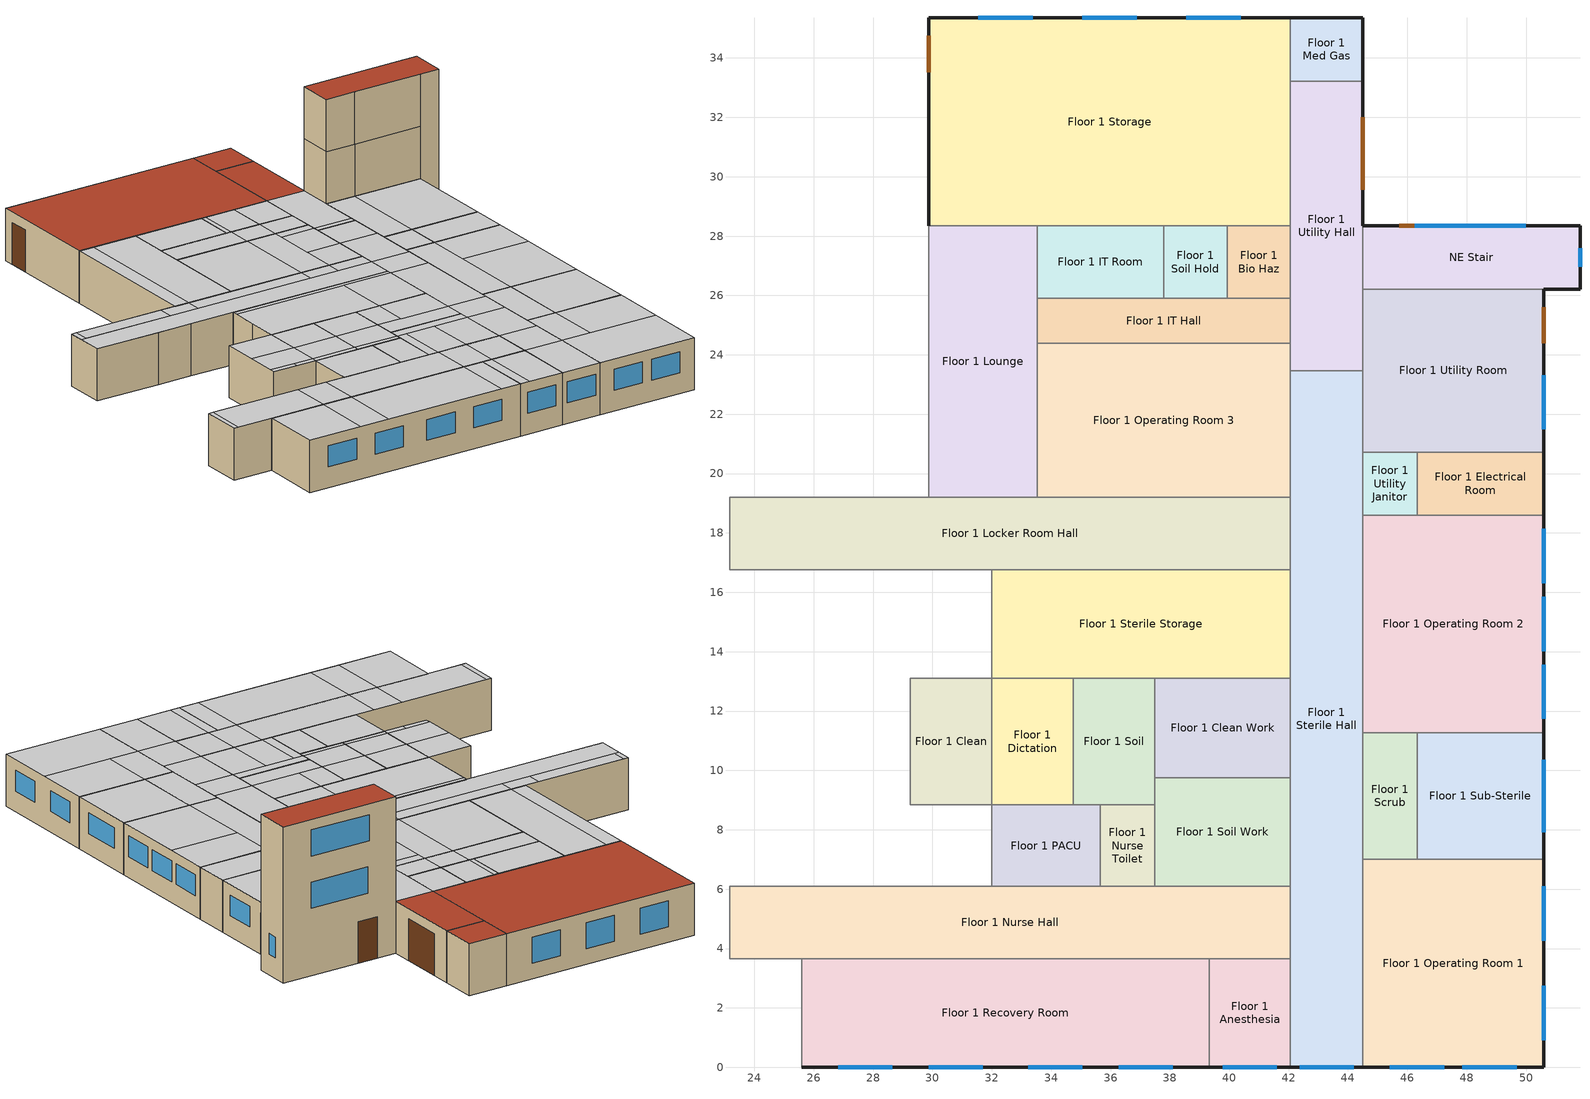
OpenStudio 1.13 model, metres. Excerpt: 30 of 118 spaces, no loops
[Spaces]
Floor 1 Clean
 floor ground: 32,13.11 32,8.84 29.26,8.84 29.26,13.11 z0
 wall to Floor 1 Nurse Station: 29.26,8.84 32,8.84 z0:3.05
 wall to Floor 1 Humid: 32,13.11 29.26,13.11 z0:3.05
 wall to Floor 1 Nourishment: 29.26,13.11 29.26,8.84 z0:3.05
 wall to Floor 1 Dictation: 32,8.84 32,13.11 z0:3.05
 ceiling to Floor 2 Exam Hall 2: 30.78,8.84 30.78,9.14 29.26,9.14 29.26,8.84 z3.05
 ceiling to Floor 2 Exam 3: 32,8.84 32,9.14 30.78,9.14 30.78,8.84 z3.05
 ceiling to Floor 2 Reception Hall: 32,9.14 32,10.97 29.26,10.97 29.26,9.14 z3.05
 ceiling to Floor 2 X-Ray: 32,10.97 32,13.11 29.26,13.11 29.26,10.97 z3.05
Floor 1 IT Hall
 floor ground: 42.06,25.91 42.06,24.38 33.53,24.38 33.53,25.91 z0
 wall to Floor 1 Utility Hall: 42.06,24.38 42.06,25.91 z0:3.05
 wall to Floor 1 IT Room: 37.8,25.91 33.53,25.91 z0:3.05
 wall to Floor 1 Operating Room 3: 33.53,24.38 42.06,24.38 z0:3.05
 wall to Floor 1 Soil Hold: 39.93,25.91 37.8,25.91 z0:3.05
 wall to Floor 1 Lounge: 33.53,25.91 33.53,24.38 z0:3.05
 wall to Floor 1 Bio Haz: 42.06,25.91 39.93,25.91 z0:3.05
 ceiling to Floor 2 Exam Hall 4: 39.93,24.38 39.93,25.91 38.1,25.91 38.1,24.38 z3.05
 ceiling to Floor 2 Exam 6: 42.06,24.38 42.06,25.91 39.93,25.91 39.93,24.38 z3.05
 ceiling to Floor 2 Exam 7: 38.1,24.38 38.1,25.91 33.53,25.91 33.53,24.38 z3.05
Floor 1 Utility Room
 floor ground: 50.6,26.21 50.6,20.73 44.5,20.73 44.5,26.21 z0
 wall outside: 50.6,20.73 50.6,26.21 z0:3.05
 wall to Floor 1 Electrical Room: 46.33,20.73 50.6,20.73 z0:3.05
 wall to Floor 1 Sterile Hall: 44.5,23.47 44.5,20.73 z0:3.05
 wall to NE Stair: 50.6,26.21 44.5,26.21 z0:3.05
 wall to Floor 1 Utility Janitor: 44.5,20.73 46.33,20.73 z0:3.05
 wall to Floor 1 Utility Hall: 44.5,26.21 44.5,23.47 z0:3.05
 window: 50.6,21.49 50.6,23.32 z1.22:2.44
 door: 50.6,24.38 50.6,25.6 z0:2.44
 ceiling to Floor 2 Exam 5: 50.6,20.73 50.6,26.21 46.33,26.21 46.33,20.73 z3.05
 ceiling to Floor 2 Office Hall: 46.33,20.73 46.33,26.21 44.5,26.21 44.5,20.73 z3.05
Floor 1 Operating Room 1
 floor ground: 50.6,7.01 50.6,0 44.5,0 44.5,7.01 z0
 wall outside: 44.5,0 50.6,0 50.6,7.01 z0:3.05
 wall to Floor 1 Sterile Hall: 44.5,7.01 44.5,0 z0:3.05
 wall to Floor 1 Scrub: 46.33,7.01 44.5,7.01 z0:3.05
 wall to Floor 1 Sub-Sterile: 50.6,7.01 46.33,7.01 z0:3.05
 window: 47.85,0 49.68,0 / 50.6,4.27 50.6,6.1 / 50.6,0.91 50.6,2.74 / 45.42,0 47.24,0 z1.22:2.44
 ceiling to Floor 2 Conference: 50.6,0 50.6,3.66 44.5,3.66 44.5,0 z3.05
 ceiling to Floor 2 Office Hall: 46.33,3.66 46.33,7.01 44.5,7.01 44.5,3.66 z3.05
 ceiling to Floor 2 Office: 50.6,3.66 50.6,7.01 46.33,7.01 46.33,3.66 z3.05
Floor 1 Soil
 floor ground: 37.49,13.11 37.49,8.84 34.75,8.84 34.75,13.11 z0
 wall to Floor 1 PACU: 34.75,8.84 35.66,8.84 z0:3.05
 wall to Floor 1 Soil Work: 37.49,8.84 37.49,9.75 z0:3.05
 wall to Floor 1 Clean Work: 37.49,9.75 37.49,13.11 z0:3.05
 wall to Floor 1 Nurse Toilet: 35.66,8.84 37.49,8.84 z0:3.05
 wall to Floor 1 Dictation: 34.75,13.11 34.75,8.84 z0:3.05
 wall to Floor 1 Sterile Storage: 37.49,13.11 34.75,13.11 z0:3.05
 ceiling to Floor 2 X-Ray: 37.49,10.97 37.49,13.11 34.75,13.11 34.75,10.97 z3.05
 ceiling to Floor 2 Exam 3: 37.49,8.84 37.49,9.14 34.75,9.14 34.75,8.84 z3.05
 ceiling to Floor 2 Reception Hall: 37.49,9.14 37.49,10.97 34.75,10.97 34.75,9.14 z3.05
Floor 1 Sterile Hall
 floor ground: 44.5,23.47 44.5,0 42.06,0 42.06,23.47 z0
 wall outside: 42.06,0 44.5,0 z0:3.05
 wall to Floor 1 Clean Work: 42.06,13.11 42.06,9.75 z0:3.05
 wall to Floor 1 Utility Hall: 44.5,23.47 42.06,23.47 z0:3.05
 wall to Floor 1 Nurse Hall: 42.06,6.1 42.06,3.66 z0:3.05
 wall to Floor 1 Operating Room 2: 44.5,11.28 44.5,18.59 z0:3.05
 wall to Floor 1 Utility Janitor: 44.5,18.59 44.5,20.73 z0:3.05
 wall to Floor 1 Soil Work: 42.06,9.75 42.06,6.1 z0:3.05
 wall to Floor 1 Scrub: 44.5,7.01 44.5,11.28 z0:3.05
 wall to Floor 1 Sterile Storage: 42.06,16.76 42.06,13.11 z0:3.05
 wall to Floor 1 Locker Room Hall: 42.06,19.2 42.06,16.76 z0:3.05
 wall to Floor 1 Anesthesia: 42.06,3.66 42.06,0 z0:3.05
 wall to Floor 1 Operating Room 3: 42.06,23.47 42.06,19.2 z0:3.05
 window: 42.37,0 44.2,0 z1.22:2.44
 ceiling to Floor 2 Work Hall: 44.5,16.46 44.5,18.29 42.06,18.29 42.06,16.46 z3.05
 ceiling to Floor 2 Nurse Station 1: 44.5,18.29 44.5,21.34 42.06,21.34 42.06,18.29 z3.05
 ceiling to Floor 2 Storage 2: 44.5,21.34 44.5,23.47 42.06,23.47 42.06,21.34 z3.05
 ceiling to Floor 2 Conference Toilet: 44.5,3.66 44.5,6.1 42.06,6.1 42.06,3.66 z3.05
 ceiling to Floor 2 Reception Hall: 44.5,9.14 44.5,10.97 42.06,10.97 42.06,9.14 z3.05
 ceiling to Floor 2 Conference: 44.5,0 44.5,3.66 42.06,3.66 42.06,0 z3.05
 ceiling to Floor 2 Lounge: 44.5,6.1 44.5,9.14 42.06,9.14 42.06,6.1 z3.05
 ceiling to Floor 2 Scheduling 1: 44.5,10.97 44.5,16.46 42.06,16.46 42.06,10.97 z3.05
Floor 1 Anesthesia
 floor ground: 42.06,3.66 42.06,0 39.32,0 39.32,3.66 z0
 wall outside: 39.32,0 42.06,0 z0:3.05
 wall to Floor 1 Nurse Hall: 42.06,3.66 39.32,3.66 z0:3.05
 wall to Floor 1 Recovery Room: 39.32,3.66 39.32,0 z0:3.05
 window: 39.78,0 41.61,0 z1.22:2.44
 ceiling to Floor 2 Exam 4: 42.06,0 42.06,3.66 39.93,3.66 39.93,0 z3.05
 ceiling to Floor 2 Exam Hall 3: 39.93,0 39.93,3.66 39.32,3.66 39.32,0 z3.05
NE Stair
 floor ground: 51.82,28.35 51.82,26.21 44.5,26.21 44.5,28.35 z0
 wall outside: 50.6,26.21 51.82,26.21 51.82,28.35 44.5,28.35 z0:9.14
 wall to Floor 2 Exam 6: 44.5,28.35 44.5,26.21 z3.05:6.1
 wall to Floor 3 Mechanical: 46.33,26.21 50.6,26.21 z6.1:9.14
 wall to Floor 3 Mechanical Hall: 44.5,26.21 46.33,26.21 z6.1:9.14
 wall to Floor 3 Lounge: 44.5,28.35 44.5,26.21 z6.1:9.14
 wall to Floor 2 Office Hall: 44.5,26.21 46.33,26.21 z3.05:6.1
 wall to Floor 2 Exam 5: 46.33,26.21 50.6,26.21 z3.05:6.1
 wall to Floor 1 Utility Hall: 44.5,28.35 44.5,26.21 z0:3.05
 window: 49.99,28.35 46.33,28.35 z3.96:5.49; 49.99,28.35 46.24,28.35 z7.01:8.53; 51.82,26.97 51.82,27.58 z1.22:2.44
 door: 46.94,28.35 45.72,28.35 z0:2.44
 roof outside: 51.82,26.21 51.82,28.35 44.5,28.35 44.5,26.21 z9.14
Floor 1 Sterile Storage
 floor ground: 42.06,16.76 42.06,13.11 32,13.11 32,16.76 z0
 wall to Floor 1 Nurse Janitor: 32,16.76 32,14.94 z0:3.05
 wall to Floor 1 Humid: 32,14.94 32,13.11 z0:3.05
 wall to Floor 1 Locker Room Hall: 42.06,16.76 32,16.76 z0:3.05
 wall to Floor 1 Dictation: 32,13.11 34.75,13.11 z0:3.05
 wall to Floor 1 Clean Work: 37.49,13.11 42.06,13.11 z0:3.05
 ceiling to Floor 2 Scheduling 1: 42.06,13.11 42.06,16.46 39.01,16.46 39.01,13.11 z3.05
 ceiling to Floor 2 Work Hall: 42.06,16.46 42.06,16.76 32,16.76 32,16.46 z3.05
 ceiling to Floor 2 X-Ray: 39.01,13.11 39.01,16.46 32,16.46 32,13.11 z3.05
Floor 1 Utility Janitor
 floor ground: 46.33,20.73 46.33,18.59 44.5,18.59 44.5,20.73 z0
 wall to Floor 1 Electrical Room: 46.33,18.59 46.33,20.73 z0:3.05
 wall to Floor 1 Operating Room 2: 44.5,18.59 46.33,18.59 z0:3.05
 ceiling to Floor 2 Office Hall: 46.33,18.59 46.33,20.73 44.5,20.73 44.5,18.59 z3.05
Floor 1 Locker Room Hall
 floor ground: 42.06,19.2 42.06,16.76 23.16,16.76 23.16,19.2 z0
 wall to Floor 1 Pre-Op Room 2: 23.16,16.76 27.13,16.76 z0:3.05
 wall to Floor 1 Nourishment: 27.13,16.76 29.26,16.76 z0:3.05
 wall to Floor 1 Pre-Op Hall: 23.16,19.2 23.16,16.76 z0:3.05
 wall to Floor 1 Lounge: 33.53,19.2 29.87,19.2 z0:3.05
 wall to Floor 1 Operating Room 3: 42.06,19.2 33.53,19.2 z0:3.05
 wall to Floor 1 Nurse Janitor: 29.26,16.76 32,16.76 z0:3.05
 wall to Floor 1 Locker Room: 29.87,19.2 23.16,19.2 z0:3.05
 ceiling to Floor 2 Work Hall: 42.06,16.76 42.06,18.29 23.16,18.29 23.16,16.76 z3.05
 ceiling to Floor 2 Exam Hall 6: 23.47,18.29 23.47,19.2 23.16,19.2 23.16,18.29 z3.05
 ceiling to Floor 2 Nurse Station 2: 28.96,18.29 28.96,19.2 23.47,19.2 23.47,18.29 z3.05
 ceiling to Floor 2 Nurse Station 1: 42.06,18.29 42.06,19.2 39.93,19.2 39.93,18.29 z3.05
 ceiling to Floor 2 Exam 7: 38.1,18.29 38.1,19.2 30.78,19.2 30.78,18.29 z3.05
 ceiling to Floor 2 Exam Hall 5: 30.78,18.29 30.78,19.2 28.96,19.2 28.96,18.29 z3.05
 ceiling to Floor 2 Exam Hall 4: 39.93,18.29 39.93,19.2 38.1,19.2 38.1,18.29 z3.05
Floor 1 Electrical Room
 floor ground: 50.6,20.73 50.6,18.59 46.33,18.59 46.33,20.73 z0
 wall outside: 50.6,18.59 50.6,20.73 z0:3.05
 wall to Floor 1 Operating Room 2: 46.33,18.59 50.6,18.59 z0:3.05
 ceiling to Floor 2 Exam 5: 50.6,18.59 50.6,20.73 46.33,20.73 46.33,18.59 z3.05
Floor 1 PACU
 floor ground: 35.66,8.84 35.66,6.1 32,6.1 32,8.84 z0
 wall to Floor 1 Nurse Toilet: 35.66,6.1 35.66,8.84 z0:3.05
 wall to Floor 1 Nurse Station: 32,8.84 32,6.1 z0:3.05
 wall to Floor 1 Nurse Hall: 32,6.1 35.66,6.1 z0:3.05
 wall to Floor 1 Dictation: 34.75,8.84 32,8.84 z0:3.05
 ceiling to Floor 2 Exam 3: 35.66,6.1 35.66,8.84 32,8.84 32,6.1 z3.05
Floor 1 Operating Room 3
 floor ground: 42.06,24.38 42.06,19.2 33.53,19.2 33.53,24.38 z0
 wall to Floor 1 Lounge: 33.53,24.38 33.53,19.2 z0:3.05
 wall to Floor 1 Utility Hall: 42.06,23.47 42.06,24.38 z0:3.05
 ceiling to Floor 2 Exam 7: 38.1,19.2 38.1,24.38 33.53,24.38 33.53,19.2 z3.05
 ceiling to Floor 2 Storage 2: 42.06,21.34 42.06,23.77 39.93,23.77 39.93,21.34 z3.05
 ceiling to Floor 2 Exam Hall 4: 39.93,19.2 39.93,24.38 38.1,24.38 38.1,19.2 z3.05
 ceiling to Floor 2 Nurse Station 1: 42.06,19.2 42.06,21.34 39.93,21.34 39.93,19.2 z3.05
 ceiling to Floor 2 Exam 6: 42.06,23.77 42.06,24.38 39.93,24.38 39.93,23.77 z3.05
Floor 1 Scrub
 floor ground: 46.33,11.28 46.33,7.01 44.5,7.01 44.5,11.28 z0
 wall to Floor 1 Operating Room 2: 46.33,11.28 44.5,11.28 z0:3.05
 wall to Floor 1 Sub-Sterile: 46.33,7.01 46.33,11.28 z0:3.05
 ceiling to Floor 2 Office Hall: 46.33,7.01 46.33,11.28 44.5,11.28 44.5,7.01 z3.05
Floor 1 Sub-Sterile
 floor ground: 50.6,11.28 50.6,7.01 46.33,7.01 46.33,11.28 z0
 wall outside: 50.6,7.01 50.6,11.28 z0:3.05
 wall to Floor 1 Operating Room 2: 50.6,11.28 46.33,11.28 z0:3.05
 window: 50.6,7.92 50.6,10.36 z1.22:2.44
 ceiling to Floor 2 Office: 50.6,7.01 50.6,11.28 46.33,11.28 46.33,7.01 z3.05
Floor 1 Recovery Room
 floor ground: 39.32,3.66 39.32,0 25.6,0 25.6,3.66 z0
 wall outside: 25.6,0 39.32,0 z0:3.05
 wall to Floor 1 Step Down: 25.6,3.66 25.6,0 z0:3.05
 wall to Floor 1 Nurse Hall: 39.32,3.66 25.6,3.66 z0:3.05
 window: 26.82,0 28.65,0 / 36.27,0 38.1,0 / 33.22,0 35.05,0 / 29.87,0 31.7,0 z1.22:2.44
 ceiling to Floor 2 Exam Hall 3: 39.32,0 39.32,3.66 38.1,3.66 38.1,0 z3.05
 ceiling to Floor 2 Exam 3: 38.1,0 38.1,3.66 30.78,3.66 30.78,0 z3.05
 ceiling to Floor 2 Exam Hall 2: 30.78,0 30.78,3.66 28.96,3.66 28.96,0 z3.05
 ceiling to Floor 2 Exam 2: 28.96,0 28.96,3.66 25.6,3.66 25.6,0 z3.05
Floor 1 Lounge
 floor ground: 33.53,28.35 33.53,19.2 29.87,19.2 29.87,28.35 z0
 wall to Floor 1 Storage: 33.53,28.35 29.87,28.35 z0:3.05
 wall to Floor 1 IT Room: 33.53,25.91 33.53,28.35 z0:3.05
 wall to Floor 1 Locker Room: 29.87,28.35 29.87,19.2 z0:3.05
 ceiling to Floor 2 Exam Hall 5: 30.78,19.2 30.78,28.35 29.87,28.35 29.87,19.2 z3.05
 ceiling to Floor 2 Exam 7: 33.53,19.2 33.53,28.35 30.78,28.35 30.78,19.2 z3.05
Floor 1 Storage
 floor ground: 42.06,35.36 42.06,28.35 29.87,28.35 29.87,35.36 z0
 wall outside: 42.06,35.36 29.87,35.36 29.87,28.35 z0:3.05
 wall to Floor 1 Soil Hold: 37.8,28.35 39.93,28.35 z0:3.05
 wall to Floor 1 Med Gas: 42.06,33.22 42.06,35.36 z0:3.05
 wall to Floor 1 Bio Haz: 39.93,28.35 42.06,28.35 z0:3.05
 wall to Floor 1 IT Room: 33.53,28.35 37.8,28.35 z0:3.05
 wall to Floor 1 Utility Hall: 42.06,28.35 42.06,33.22 z0:3.05
 window: 40.39,35.36 38.56,35.36 / 33.38,35.36 31.55,35.36 / 36.88,35.36 35.05,35.36 z0.91:2.44
 door: 29.87,34.75 29.87,33.53 z0:2.44
 roof outside: 42.06,28.35 42.06,35.36 29.87,35.36 29.87,28.35 z3.05
Floor 1 Soil Hold
 floor ground: 39.93,28.35 39.93,25.91 37.8,25.91 37.8,28.35 z0
 wall to Floor 1 IT Room: 37.8,28.35 37.8,25.91 z0:3.05
 wall to Floor 1 Bio Haz: 39.93,25.91 39.93,28.35 z0:3.05
 ceiling to Floor 2 Exam Hall 4: 39.93,25.91 39.93,28.35 38.1,28.35 38.1,25.91 z3.05
 ceiling to Floor 2 Exam 7: 38.1,25.91 38.1,28.35 37.8,28.35 37.8,25.91 z3.05
Floor 1 Nurse Toilet
 floor ground: 37.49,8.84 37.49,6.1 35.66,6.1 35.66,8.84 z0
 wall to Floor 1 Soil Work: 37.49,6.1 37.49,8.84 z0:3.05
 wall to Floor 1 Nurse Hall: 35.66,6.1 37.49,6.1 z0:3.05
 ceiling to Floor 2 Exam 3: 37.49,6.1 37.49,8.84 35.66,8.84 35.66,6.1 z3.05
Floor 1 Bio Haz
 floor ground: 42.06,28.35 42.06,25.91 39.93,25.91 39.93,28.35 z0
 wall to Floor 1 Utility Hall: 42.06,25.91 42.06,28.35 z0:3.05
 ceiling to Floor 2 Exam 6: 42.06,25.91 42.06,28.35 39.93,28.35 39.93,25.91 z3.05
Floor 1 Clean Work
 floor ground: 42.06,13.11 42.06,9.75 37.49,9.75 37.49,13.11 z0
 wall to Floor 1 Soil Work: 37.49,9.75 42.06,9.75 z0:3.05
 ceiling to Floor 2 Scheduling 1: 42.06,10.97 42.06,13.11 39.01,13.11 39.01,10.97 z3.05
 ceiling to Floor 2 Reception Hall: 42.06,9.75 42.06,10.97 37.49,10.97 37.49,9.75 z3.05
 ceiling to Floor 2 X-Ray: 39.01,10.97 39.01,13.11 37.49,13.11 37.49,10.97 z3.05
Floor 1 Nurse Hall
 floor ground: 42.06,6.1 42.06,3.66 23.16,3.66 23.16,6.1 z0
 wall to Floor 1 Soil Work: 42.06,6.1 37.49,6.1 z0:3.05
 wall to Floor 1 Step Down: 23.16,3.66 25.6,3.66 z0:3.05
 wall to Floor 1 Pre-Op Hall: 23.16,6.1 23.16,3.66 z0:3.05
 wall to Floor 1 Nurse Station: 32,6.1 23.16,6.1 z0:3.05
 ceiling to Floor 2 Exam 2: 28.96,3.66 28.96,6.1 23.47,6.1 23.47,3.66 z3.05
 ceiling to Floor 2 Storage 1: 42.06,3.66 42.06,6.1 39.93,6.1 39.93,3.66 z3.05
 ceiling to Floor 2 Exam Hall 1: 23.47,3.66 23.47,6.1 23.16,6.1 23.16,3.66 z3.05
 ceiling to Floor 2 Exam Hall 2: 30.78,3.66 30.78,6.1 28.96,6.1 28.96,3.66 z3.05
 ceiling to Floor 2 Exam 3: 38.1,3.66 38.1,6.1 30.78,6.1 30.78,3.66 z3.05
 ceiling to Floor 2 Exam Hall 3: 39.93,3.66 39.93,6.1 38.1,6.1 38.1,3.66 z3.05
Floor 1 Soil Work
 floor ground: 42.06,9.75 42.06,6.1 37.49,6.1 37.49,9.75 z0
 ceiling to Floor 2 Reception Hall: 42.06,9.14 42.06,9.75 37.49,9.75 37.49,9.14 z3.05
 ceiling to Floor 2 Dictation: 42.06,6.1 42.06,9.14 39.93,9.14 39.93,6.1 z3.05
 ceiling to Floor 2 Exam Hall 3: 39.93,6.1 39.93,9.14 38.1,9.14 38.1,6.1 z3.05
 ceiling to Floor 2 Exam 3: 38.1,6.1 38.1,9.14 37.49,9.14 37.49,6.1 z3.05
Floor 1 Med Gas
 floor ground: 44.5,35.36 44.5,33.22 42.06,33.22 42.06,35.36 z0
 wall outside: 44.5,33.22 44.5,35.36 42.06,35.36 z0:3.05
 wall to Floor 1 Utility Hall: 42.06,33.22 44.5,33.22 z0:3.05
 roof outside: 44.5,33.22 44.5,35.36 42.06,35.36 42.06,33.22 z3.05
Floor 1 Operating Room 2
 floor ground: 50.6,18.59 50.6,11.28 44.5,11.28 44.5,18.59 z0
 wall outside: 50.6,11.28 50.6,18.59 z0:3.05
 window: 50.6,16.31 50.6,18.14 / 50.6,11.73 50.6,13.56 / 50.6,14.02 50.6,15.85 z1.22:2.44
 ceiling to Floor 2 Utility: 50.6,15.85 50.6,18.59 46.33,18.59 46.33,15.85 z3.05
 ceiling to Floor 2 Office: 50.6,11.28 50.6,15.85 46.33,15.85 46.33,11.28 z3.05
 ceiling to Floor 2 Office Hall: 46.33,11.28 46.33,18.59 44.5,18.59 44.5,11.28 z3.05
Floor 1 Utility Hall
 floor ground: 44.5,33.22 44.5,23.47 42.06,23.47 42.06,33.22 z0
 wall outside: 44.5,28.35 44.5,33.22 z0:3.05
 door: 44.5,29.57 44.5,32 z0:2.44
 ceiling to Floor 2 Storage 2: 44.5,23.47 44.5,23.77 42.06,23.77 42.06,23.47 z3.05
 ceiling to Floor 2 Exam 6: 44.5,23.77 44.5,28.35 42.06,28.35 42.06,23.77 z3.05
 roof outside: 44.5,28.35 44.5,33.22 42.06,33.22 42.06,28.35 z3.05
Floor 1 Dictation
 floor ground: 34.75,13.11 34.75,8.84 32,8.84 32,13.11 z0
 ceiling to Floor 2 Exam 3: 34.75,8.84 34.75,9.14 32,9.14 32,8.84 z3.05
 ceiling to Floor 2 X-Ray: 34.75,10.97 34.75,13.11 32,13.11 32,10.97 z3.05
 ceiling to Floor 2 Reception Hall: 34.75,9.14 34.75,10.97 32,10.97 32,9.14 z3.05
Floor 1 IT Room
 floor ground: 37.8,28.35 37.8,25.91 33.53,25.91 33.53,28.35 z0
 ceiling to Floor 2 Exam 7: 37.8,25.91 37.8,28.35 33.53,28.35 33.53,25.91 z3.05
[Site]
Whitehorse_YT_CAN: Latitude {deg}=60.72; Longitude {deg}=-135.07; Time Zone {hr}=-8; Elevation {m}=703; Terrain=City
[Building]
NECB 2011-Outpatient-NECB HDD Method-CAN_YT_Whitehorse.719640_CWEC.epw created: 2016-11-24 16:45:54 +0000: North Axis {deg}=0; Default Construction Set=NECB 2011 - Outpatient - NECB HDD Method; Standards Building Type=Outpatient
[Site:GroundTemperature:BuildingSurface]
19.527, 19.502, 19.536, 19.598, 20.002, 21.64, 22.225, 22.375, 21.449, 20.121, 19.802, 19.633
[Site:WaterMainsTemperature]
Calculation Method=Correlation; Annual Average Outdoor Air Temperature {C}=-1.08333; Maximum Difference In Monthly Average Outdoor Air Temperatures {deltaC}=34.5
[SizingPeriod:DesignDay] Barometric Pressure {Pa}=93160; Sky Clearness=0; Rain Indicator=0; Snow Indicator=0; Day of Month=21; Daylight Saving Time Indicator=0; Humidity Indicating Type=Wetbulb; Dry-Bulb Temperature Range Modifier Type=DefaultMultipliers
Name | Maximum Dry-Bulb Temperature {C} | Daily Dry-Bulb Temperature Range {deltaC} | Humidity Indicating Conditions at Maximum Dry-Bulb | Wind Speed {m/s} | Wind Direction {deg} | Month | Day Type | Solar Model Indicator | ASHRAE Taub | ASHRAE Taud
Whitehorse Ann Clg .4% Condns DB=>MWB | 25.6 | 11.6 | 14.1 | 3.5 | 160 | 7 | SummerDesignDay | ASHRAETau | 0.378 | 2.196
Whitehorse Ann Htg 99.6% Condns DB | -40 | 0 | -40 | 0.6 | 0 | 1 | WinterDesignDay | ASHRAEClearSky
[ClimateZones]

[Material:NoMass] Thermal Absorptance=0.9; Solar Absorptance=0.7
Name | Roughness | Thermal Resistance {m2-K/W} | Visible Absorptance
CP02 CARPET PAD | VeryRough | 0.21648 | 0.8
Typical Insulation R-13.06 | Smooth | 2.2993 | 0.7
Typical Carpet Pad | Smooth | 0.21648 | 0.8
Typical Insulation R-10.11 | Smooth | 1.78074 | 0.7
Typical Insulation R-19.63 | Smooth | 3.4567 | 0.7
Typical Insulation R-0.58 | Smooth | 0.101875 | 0.7
Typical Insulation R-1.15 | Smooth | 0.202527 | 0.7
[Material]
Name | Roughness | Thickness {m} | Conductivity {W/m-K} | Density {kg/m3} | Specific Heat {J/kg-K} | Thermal Absorptance | Solar Absorptance | Visible Absorptance
100mm Normalweight concrete floor | MediumSmooth | 0.1016 | 2.31 | 2322 | 832
G01 13mm gypsum board | Smooth | 0.0127 | 0.16 | 800 | 1090 | 0.9 | 0.7 | 0.5
4 in. Normalweight Concrete Floor | MediumRough | 0.1016 | 2.31 | 2322 | 832 | 0.9 | 0.7 | 0.7
1IN Stucco | Smooth | 0.0253 | 0.6918 | 1858 | 837 | 0.9 | 0.7 | 0.92
8IN CONCRETE HW RefBldg | Rough | 0.2032 | 1.311 | 2240 | 836.8 | 0.9 | 0.7 | 0.7
1/2IN Gypsum | Smooth | 0.0127 | 0.16 | 784.9 | 830 | 0.9 | 0.4 | 0.4
Metal Roof Surface; F08 Metal surface | Smooth | 0.0008 | 45.28 | 7824 | 500 | 0.9 | 0.7 | 0.7
6 in. Normalweight Concrete Floor | MediumRough | 0.1524 | 2.31 | 2322 | 832 | 0.9 | 0.7 | 0.7
G05 25mm wood | MediumSmooth | 0.0254 | 0.15 | 608 | 1630 | 0.9 | 0.5 | 0.5
[Construction]
Typical Insulated Exterior Mass Floor R-15.63: Typical Insulation R-13.06, 4 in. Normalweight Concrete Floor, Typical Carpet Pad
Typical Insulated Exterior Mass Wall R-12.5: 1IN Stucco, 8IN CONCRETE HW RefBldg, Typical Insulation R-10.11, 1/2IN Gypsum
Typical Insulated Metal Building Roof R-20.41: Metal Roof Surface, Typical Insulation R-19.63
Typical Interior Floor: 100mm Normalweight concrete floor, CP02 CARPET PAD
Typical Interior Wall: G01 13mm gypsum board, G01 13mm gypsum board
Typical Interior Ceiling: CP02 CARPET PAD, 100mm Normalweight concrete floor
Typical Insulated Carpeted 6in Slab Floor: 6 in. Normalweight Concrete Floor, Typical Carpet Pad
U 0.55 SHGC 0.31 Dbl Ref-D Tint 6mm/6mm Air: REF D TINT 6MM, AIR 6MM, CLEAR 6MM
Typical Insulated Metal Door R-1.43: F08 Metal surface, Typical Insulation R-0.58
U 0.35 SHGC 0.35 Dbl LoE (e2-.1) Tint 6mm/13mm Air: LoE TINT 6MM, AIR 13MM, CLEAR 6MM
Typical Overhead Door R-2.0: Typical Insulation R-1.15
U 0.48 SHGC 0.40 Dbl Ref-D Clr 6mm/13mm: REF D CLEAR 6MM, AIR 13MM, CLEAR 6MM
Typical Interior Window: Clear 3mm
Typical Interior Door; Typical Interior Partition: G05 25mm wood
[DefaultConstructionSet]
NECB 2011 - Outpatient - NECB HDD Method: Default Exterior Surface Constructions=Default Surface Constructions 1; Default Interior Surface Constructions=Default Surface Constructions 2; Default Ground Contact Surface Constructions=Default Surface Constructions 3; Default Exterior SubSurface Constructions=Default Sub Surface Constructions 1; Default Interior SubSurface Constructions=Default Sub Surface Constructions 2; Interior Partition Construction=Typical Interior Partition
[DefaultSurfaceConstructions]
Name | Floor Construction | Wall Construction | Roof Ceiling Construction
Default Surface Constructions 1 | Typical Insulated Exterior Mass Floor R-15.63 | Typical Insulated Exterior Mass Wall R-12.5 | Typical Insulated Metal Building Roof R-20.41
Default Surface Constructions 2 | Typical Interior Floor | Typical Interior Wall | Typical Interior Ceiling
Default Surface Constructions 3 | Typical Insulated Carpeted 6in Slab Floor | Typical Insulated Carpeted 6in Slab Floor | Typical Insulated Carpeted 6in Slab Floor
[DefaultSubSurfaceConstructions]
Name | Fixed Window Construction | Operable Window Construction | Door Construction | Glass Door Construction | Overhead Door Construction | Skylight Construction | Tubular Daylight Dome Construction | Tubular Daylight Diffuser Construction
Default Sub Surface Constructions 1 | U 0.55 SHGC 0.31 Dbl Ref-D Tint 6mm/6mm Air | U 0.55 SHGC 0.31 Dbl Ref-D Tint 6mm/6mm Air | Typical Insulated Metal Door R-1.43 | U 0.35 SHGC 0.35 Dbl LoE (e2-.1) Tint 6mm/13mm Air | Typical Overhead Door R-2.0 | U 0.48 SHGC 0.40 Dbl Ref-D Clr 6mm/13mm | Typical Interior Window | Typical Interior Window
Default Sub Surface Constructions 2 | Typical Interior Window | Typical Interior Window | Typical Interior Door
[WindowMaterial:Glazing] Optical Data Type=SpectralAverage; Infrared Transmittance at Normal Incidence=0; Front Side Infrared Hemispherical Emissivity=0.84; Conductivity {W/m-K}=0.9; Dirt Correction Factor for Solar and Visible Transmittance=1; Solar Diffusing=No
Name | Thickness {m} | Solar Transmittance at Normal Incidence | Front Side Solar Reflectance at Normal Incidence | Back Side Solar Reflectance at Normal Incidence | Visible Transmittance at Normal Incidence | Front Side Visible Reflectance at Normal Incidence | Back Side Visible Reflectance at Normal Incidence | Back Side Infrared Hemispherical Emissivity
REF D TINT 6MM | 0.006 | 0.3 | 0.14 | 0.36 | 0.25 | 0.18 | 0.45 | 0.82
CLEAR 6MM | 0.006 | 0.775 | 0.071 | 0.071 | 0.881 | 0.08 | 0.08 | 0.84
LoE TINT 6MM | 0.006 | 0.36 | 0.093 | 0.2 | 0.5 | 0.035 | 0.054 | 0.1
REF D CLEAR 6MM | 0.006 | 0.429 | 0.308 | 0.379 | 0.334 | 0.453 | 0.505 | 0.82
Clear 3mm | 0.003 | 0.837 | 0.075 | 0.075 | 0.898 | 0.081 | 0.081 | 0.84
[WindowMaterial:Gas] Gas Type=Air
Name | Thickness {m}
AIR 6MM | 0.0063
AIR 13MM | 0.0127
[Space] Space Type=Space Function Dormitory - living quarters; Building Story=Building Story 1; Part of Total Floor Area=Yes
Name | Thermal Zone
Floor 1 Sterile Storage; Floor 1 Clean; Floor 1 IT Hall; Floor 1 Soil; Floor 1 Utility Janitor; Floor 1 Locker Room Hall; Floor 1 Dictation; Floor 1 PACU; Floor 1 Operating Room 3; Floor 1 Scrub; Floor 1 Lounge; Floor 1 Soil Hold; Floor 1 Nurse Toilet; Floor 1 Bio Haz; Floor 1 Clean Work; Floor 1 Nurse Hall; Floor 1 IT Room; Floor 1 Soil Work | Sys-3 Flr-3 Sch-G HPlcmt-core
Floor 1 Utility Room; Floor 1 Operating Room 1; Floor 1 Electrical Room; Floor 1 Operating Room 2; Floor 1 Sub-Sterile; Floor 1 Utility Hall | Sys-3 Flr-3 Sch-G HPlcmt-east
Floor 1 Sterile Hall; Floor 1 Anesthesia; Floor 1 Recovery Room | Sys-3 Flr-3 Sch-G HPlcmt-south
NE Stair; Floor 1 Storage; Floor 1 Med Gas | Sys-3 Flr-3 Sch-G HPlcmt-north
[SpaceType]
Space Function Dormitory - living quarters: Default Schedule Set=Space Function Dormitory - living quarters Schedule Set; Design Specification Outdoor Air Object=Space Function Dormitory - living quarters Ventilation; Standards Building Type=Space Function; Standards Space Type=Dormitory - living quarters
[People:Definition]
Space Function Dormitory - living quarters People Definition: Number of People Calculation Method=People/Area; People per Space Floor Area {person/m2}=0.0400417; Fraction Radiant=0.3
[People]
Space Function Dormitory - living quarters People: People Definition=Space Function Dormitory - living quarters People Definition; Space or SpaceType=Space Function Dormitory - living quarters; Work Efficiency Schedule=Work Efficiency Schedule; Clothing Insulation Schedule=Clothing Schedule; Air Velocity Schedule=Air Velocity Schedule
[Lights:Definition]
Space Function Dormitory - living quarters Lights Definition: Design Level Calculation Method=Watts/Area; Watts per Space Floor Area {W/m2}=4.09997; Fraction Radiant=0.5; Fraction Visible=0.2
[Lights]
Space Function Dormitory - living quarters Lights: Lights Definition=Space Function Dormitory - living quarters Lights Definition; Space or SpaceType=Space Function Dormitory - living quarters
[ElectricEquipment:Definition]
Space Function Dormitory - living quarters Elec Equip Definition: Design Level Calculation Method=Watts/Area; Watts per Space Floor Area {W/m2}=2.49998; Fraction Radiant=0.5
[ElectricEquipment]
Space Function Dormitory - living quarters Elec Equip: Electric Equipment Definition=Space Function Dormitory - living quarters Elec Equip Definition; Space or SpaceType=Space Function Dormitory - living quarters
[DesignSpecification:OutdoorAir]
Space Function Dormitory - living quarters Ventilation: Outdoor Air Method=Sum; Outdoor Air Flow per Floor Area {m3/s-m2}=0.0005588
[DefaultScheduleSet]
Space Function Dormitory - living quarters Schedule Set: Number of People Schedule=NECB-G-Occupancy; People Activity Level Schedule=NECB-Activity; Lighting Schedule=NECB-G-Lighting; Electric Equipment Schedule=NECB-G-Electric-Equipment; Infiltration Schedule=Always On
[ThermostatSetpoint:DualSetpoint] Heating Setpoint Temperature Schedule=NECB-G-Thermostat Setpoint-Heating; Cooling Setpoint Temperature Schedule=NECB-G-Thermostat Setpoint-Cooling
Space Function Dormitory - living quarters Thermostat 129; Space Function Dormitory - living quarters Thermostat 130; Space Function Dormitory - living quarters Thermostat 132; Space Function Dormitory - living quarters Thermostat 133
[SpaceInfiltration:DesignFlowRate] Schedule=Always On Discrete; Design Flow Rate Calculation Method=Flow/ExteriorArea; Flow per Exterior Surface Area {m3/s-m2}=0.00025; Constant Term Coefficient=0; Temperature Term Coefficient=0; Velocity Term Coefficient=0.224; Velocity Squared Term Coefficient=0
Name | Space or SpaceType
Floor 1 Anesthesia Infiltration | Floor 1 Anesthesia
Floor 1 Electrical Room Infiltration | Floor 1 Electrical Room
Floor 1 Med Gas Infiltration | Floor 1 Med Gas
Floor 1 Operating Room 1 Infiltration | Floor 1 Operating Room 1
Floor 1 Operating Room 2 Infiltration | Floor 1 Operating Room 2
Floor 1 Recovery Room Infiltration | Floor 1 Recovery Room
Floor 1 Sterile Hall Infiltration | Floor 1 Sterile Hall
Floor 1 Storage Infiltration | Floor 1 Storage
Floor 1 Sub-Sterile Infiltration | Floor 1 Sub-Sterile
Floor 1 Utility Hall Infiltration | Floor 1 Utility Hall
Floor 1 Utility Room Infiltration | Floor 1 Utility Room
NE Stair Infiltration | NE Stair
[BuildingStory]
Building Story 1: Nominal Z Coordinate {m}=0
[ThermalZone] Use Ideal Air Loads=No
Name | Thermostat
Sys-3 Flr-3 Sch-G HPlcmt-north | Space Function Dormitory - living quarters Thermostat 129
Sys-3 Flr-3 Sch-G HPlcmt-east | Space Function Dormitory - living quarters Thermostat 130
Sys-3 Flr-3 Sch-G HPlcmt-south | Space Function Dormitory - living quarters Thermostat 132
Sys-3 Flr-3 Sch-G HPlcmt-core | Space Function Dormitory - living quarters Thermostat 133
[Schedule:Ruleset]
Clothing Schedule: Default Day Schedule=Clothing Schedule Default Winter Clothes
Air Velocity Schedule: Default Day Schedule=Air Velocity Schedule Default
Work Efficiency Schedule: Default Day Schedule=Work Efficiency Schedule Default
NECB-G-Occupancy: Default Day Schedule=NECB-G-Occupancy Default
NECB-Activity: Default Day Schedule=NECB-Activity Default; Summer Design Day Schedule=NECB-Activity Summer Design Day; Winter Design Day Schedule=NECB-Activity Winter Design Day
NECB-G-Lighting: Default Day Schedule=NECB-G-Lighting Default
NECB-G-Electric-Equipment: Default Day Schedule=NECB-G-Electric-Equipment Default
Always On: Default Day Schedule=Always On Default
NECB-G-Thermostat Setpoint-Heating: Default Day Schedule=NECB-G-Thermostat Setpoint-Heating Default
NECB-G-Thermostat Setpoint-Cooling: Default Day Schedule=NECB-G-Thermostat Setpoint-Cooling Default
[Schedule:Day]
Clothing Schedule Default Winter Clothes; Always On Default: 24, 0, 1
Clothing Schedule Summer Clothes: 24, 0, 0.5
Air Velocity Schedule Default: 24, 0, 0.2
Work Efficiency Schedule Default: 24, 0, 0
NECB-G-Occupancy Default; NECB-G-Occupancy Default|Wkdy Day: 7, 0, 0.9, 8, 0, 0.7, 9, 0, 0.4, 17, 0, 0.3, 18, 0, 0.5, 24, 0, 0.9
NECB-G-Occupancy Sat Day; NECB-G-Occupancy Sun|Hol Day: 7, 0, 0.9, 8, 0, 0.7, 17, 0, 0.5, 18, 0, 0.7, 24, 0, 0.9
NECB-Activity Default; NECB-Activity Winter Design Day; NECB-Activity Summer Design Day: 24, 0, 130
NECB-G-Lighting Default; NECB-G-Lighting Default|Wkdy Day; NECB-G-Lighting Sat Day; NECB-G-Lighting Sun|Hol Day: 1, 0, 0.3, 6, 0, 0, 7, 0, 0.2, 9, 0, 0.5, 19, 0, 0, 22, 0, 0.9, 23, 0, 0.8, 24, 0, 0.6
NECB-G-Electric-Equipment Default; NECB-G-Electric-Equipment Default|Wkdy Day; NECB-G-Electric-Equipment Sat Day; NECB-G-Electric-Equipment Sun|Hol Day: 1, 0, 0.3, 7, 0, 0.2, 9, 0, 0.8, 16, 0, 0.4, 17, 0, 0.5, 18, 0, 0.2, 20, 0, 0.9, 21, 0, 0.7, 24, 0, 0.5
NECB-G-Thermostat Setpoint-Heating Default; NECB-G-Thermostat Setpoint-Heating Default|Wkdy Day; NECB-G-Thermostat Setpoint-Heating Sat Day; NECB-G-Thermostat Setpoint-Heating Sun|Hol Day: 1, 0, 22, 7, 0, 18, 8, 0, 20, 24, 0, 22
NECB-G-Thermostat Setpoint-Cooling Default; NECB-G-Thermostat Setpoint-Cooling Default|Wkdy Day; NECB-G-Thermostat Setpoint-Cooling Sat Day; NECB-G-Thermostat Setpoint-Cooling Sun|Hol Day: 24, 0, 24
[Schedule:Rule] Date Specification Type=DateRange; Start Day=1
Name | Schedule Ruleset | Rule Order | Day Schedule | Start Month | End Month | End Day | Apply Monday | Apply Tuesday | Apply Wednesday | Apply Thursday | Apply Friday | Apply Saturday | Apply Sunday
Schedule Rule 1 | Clothing Schedule | 0 | Clothing Schedule Summer Clothes | 5 | 9 | 30
Schedule Rule 2 | NECB-G-Occupancy | 2 | NECB-G-Occupancy Default|Wkdy Day | 1 | 12 | 31 | Yes | Yes | Yes | Yes | Yes
Schedule Rule 3 | NECB-G-Occupancy | 1 | NECB-G-Occupancy Sat Day | 1 | 12 | 31 |  |  |  |  |  | Yes
Schedule Rule 4 | NECB-G-Occupancy | 0 | NECB-G-Occupancy Sun|Hol Day | 1 | 12 | 31 |  |  |  |  |  |  | Yes
Schedule Rule 5 | NECB-G-Lighting | 2 | NECB-G-Lighting Default|Wkdy Day | 1 | 12 | 31 | Yes | Yes | Yes | Yes | Yes
Schedule Rule 6 | NECB-G-Lighting | 1 | NECB-G-Lighting Sat Day | 1 | 12 | 31 |  |  |  |  |  | Yes
Schedule Rule 7 | NECB-G-Lighting | 0 | NECB-G-Lighting Sun|Hol Day | 1 | 12 | 31 |  |  |  |  |  |  | Yes
Schedule Rule 8 | NECB-G-Electric-Equipment | 2 | NECB-G-Electric-Equipment Default|Wkdy Day | 1 | 12 | 31 | Yes | Yes | Yes | Yes | Yes
Schedule Rule 9 | NECB-G-Electric-Equipment | 1 | NECB-G-Electric-Equipment Sat Day | 1 | 12 | 31 |  |  |  |  |  | Yes
Schedule Rule 10 | NECB-G-Electric-Equipment | 0 | NECB-G-Electric-Equipment Sun|Hol Day | 1 | 12 | 31 |  |  |  |  |  |  | Yes
Schedule Rule 11 | NECB-G-Thermostat Setpoint-Heating | 2 | NECB-G-Thermostat Setpoint-Heating Default|Wkdy Day | 1 | 12 | 31 | Yes | Yes | Yes | Yes | Yes
Schedule Rule 12 | NECB-G-Thermostat Setpoint-Heating | 1 | NECB-G-Thermostat Setpoint-Heating Sat Day | 1 | 12 | 31 |  |  |  |  |  | Yes
Schedule Rule 13 | NECB-G-Thermostat Setpoint-Heating | 0 | NECB-G-Thermostat Setpoint-Heating Sun|Hol Day | 1 | 12 | 31 |  |  |  |  |  |  | Yes
Schedule Rule 14 | NECB-G-Thermostat Setpoint-Cooling | 2 | NECB-G-Thermostat Setpoint-Cooling Default|Wkdy Day | 1 | 12 | 31 | Yes | Yes | Yes | Yes | Yes
Schedule Rule 15 | NECB-G-Thermostat Setpoint-Cooling | 1 | NECB-G-Thermostat Setpoint-Cooling Sat Day | 1 | 12 | 31 |  |  |  |  |  | Yes
Schedule Rule 16 | NECB-G-Thermostat Setpoint-Cooling | 0 | NECB-G-Thermostat Setpoint-Cooling Sun|Hol Day | 1 | 12 | 31 |  |  |  |  |  |  | Yes
[Schedule:Constant]
Always On Discrete: Value=1
